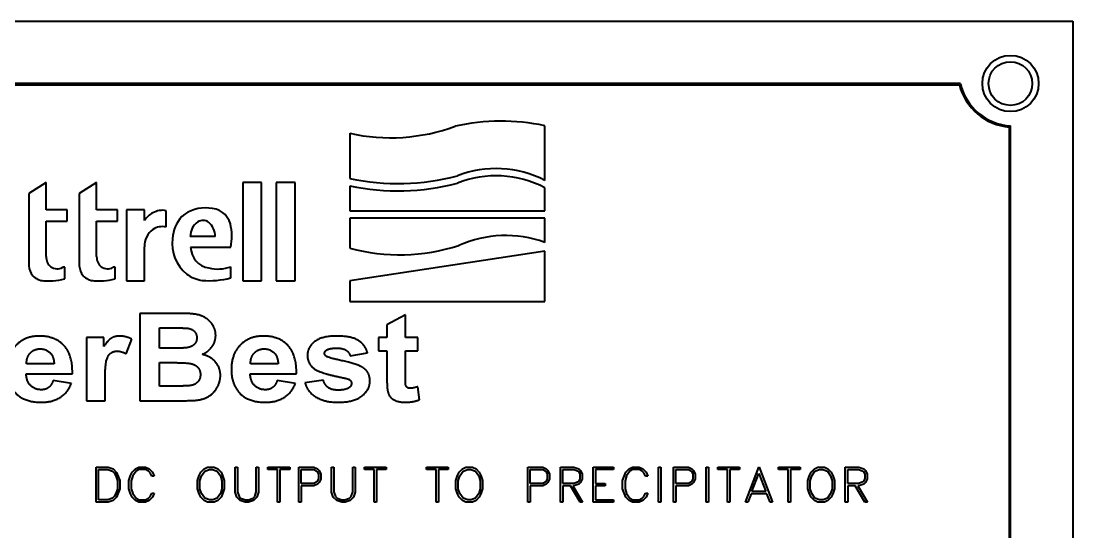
# Model space of a CAD drawing. Header units: millimetres. Extents: x 0 to 5945, y 0 to 4205.
# Drawn here: x 1839.7 to 1923.9, y 1379.5 to 1420.4 of the extents above; entities that cross this region are included whole.
import ezdxf

# ---------------------------------------------------------------- set-up
doc = ezdxf.new("R2010")
doc.units = ezdxf.units.MM
doc.header["$LTSCALE"] = 5
doc.layers.add('가시적인 것(ISO)', color=3, linetype='Continuous', lineweight=40)

msp = doc.modelspace()

# ---------------------------------------------------------------- linework, layer by layer
at = {"layer": '가시적인 것(ISO)'}
for p, q in [((1763.876, 1420.394), (1923.876, 1420.394)), ((1923.876, 1420.394), (1923.876, 1300.394)), ((1914.868, 1415.394), (1773.156, 1415.394)), ((1773.235, 1415.294), (1914.79, 1415.294)), ((1866.014, 1411.42), (1866.014, 1407.805)), ((1881.628, 1407.642), (1881.628, 1412.019)), ((1918.776, 1411.915), (1918.776, 1308.874)), ((1918.876, 1308.781), (1918.876, 1412.008)), ((1841.737, 1407.476), (1840.35, 1406.609)), ((1841.737, 1405.301), (1841.737, 1407.476)), ((1845.77, 1407.476), (1844.383, 1406.609)), ((1845.77, 1405.301), (1845.77, 1407.476)), ((1858.963, 1407.476), (1857.461, 1407.476)), ((1857.461, 1407.476), (1857.461, 1399.618)), ((1858.963, 1399.618), (1858.963, 1407.476)), ((1861.64, 1407.476), (1860.137, 1407.476)), ((1860.137, 1407.476), (1860.137, 1399.618)), ((1861.64, 1399.618), (1861.64, 1407.476)), ((1866.014, 1407.222), (1866.014, 1405.205)), ((1840.35, 1406.609), (1840.35, 1400.814)), ((1844.383, 1406.609), (1844.383, 1400.814)), ((1881.628, 1405.22), (1881.628, 1407.059)), ((1843.403, 1405.301), (1841.737, 1405.301)), ((1843.403, 1404.373), (1843.403, 1405.301)), ((1847.436, 1405.301), (1845.77, 1405.301)), ((1847.436, 1404.373), (1847.436, 1405.301)), ((1849.604, 1405.301), (1848.169, 1405.301)), ((1848.169, 1405.301), (1848.169, 1399.618)), ((1849.604, 1404.441), (1849.604, 1405.301)), ((1851.331, 1403.919), (1851.331, 1405.214)), ((1866.014, 1405.205), (1881.613, 1405.205)), ((1866.014, 1404.622), (1866.014, 1402.235)), ((1881.628, 1404.622), (1866.014, 1404.622)), ((1881.613, 1405.205), (1881.628, 1405.22)), ((1881.628, 1402.684), (1881.628, 1404.622)), ((1841.737, 1404.373), (1843.403, 1404.373)), ((1841.737, 1401.555), (1841.737, 1404.373)), ((1845.77, 1401.555), (1845.77, 1404.373)), ((1845.77, 1404.373), (1847.436, 1404.373)), ((1855.246, 1403.154), (1853.254, 1403.154)), ((1849.604, 1399.618), (1849.604, 1402.332)), ((1853.289, 1402.302), (1856.496, 1402.302)), ((1881.628, 1401.985), (1866.014, 1399.621)), ((1881.628, 1397.969), (1881.628, 1401.985)), ((1843.212, 1400.692), (1843.057, 1400.692)), ((1843.212, 1399.776), (1843.212, 1400.692)), ((1847.245, 1400.692), (1847.09, 1400.692)), ((1847.245, 1399.776), (1847.245, 1400.692)), ((1856.497, 1399.837), (1856.497, 1400.741)), ((1841.547, 1399.618), (1842.276, 1399.618)), ((1845.58, 1399.618), (1846.309, 1399.618)), ((1848.169, 1399.618), (1849.604, 1399.618)), ((1857.461, 1399.618), (1858.963, 1399.618)), ((1860.137, 1399.618), (1861.64, 1399.618)), ((1866.014, 1399.621), (1866.014, 1397.969)), ((1866.014, 1397.969), (1881.628, 1397.969)), ((1849.231, 1397.007), (1849.231, 1390.007)), ((1852.304, 1397.007), (1849.231, 1397.007)), ((1870.466, 1396.879), (1868.993, 1396.089)), ((1870.466, 1395.081), (1870.466, 1396.879)), ((1850.784, 1395.844), (1851.675, 1395.844)), ((1850.784, 1394.227), (1850.784, 1395.844)), ((1868.993, 1396.089), (1868.993, 1395.081)), ((1844.968, 1395.081), (1844.968, 1390.007)), ((1846.339, 1395.081), (1844.968, 1395.081)), ((1846.339, 1394.361), (1846.339, 1395.081)), ((1848.127, 1393.768), (1848.58, 1394.937)), ((1868.316, 1395.081), (1868.316, 1394.014)), ((1868.993, 1395.081), (1868.316, 1395.081)), ((1871.474, 1395.081), (1870.466, 1395.081)), ((1871.474, 1394.014), (1871.474, 1395.081)), ((1851.803, 1394.227), (1850.784, 1394.227)), ((1866.053, 1393.614), (1867.446, 1393.849)), ((1868.316, 1394.014), (1868.993, 1394.014)), ((1868.993, 1394.014), (1868.993, 1391.8)), ((1870.466, 1394.014), (1871.474, 1394.014)), ((1870.466, 1391.97), (1870.466, 1394.014)), ((1842.364, 1392.979), (1840.161, 1392.979)), ((1850.784, 1393.064), (1852.037, 1393.064)), ((1850.784, 1391.192), (1850.784, 1393.064)), ((1860.286, 1392.979), (1858.082, 1392.979)), ((1840.134, 1392.157), (1843.826, 1392.157)), ((1858.056, 1392.157), (1861.748, 1392.157)), ((1843.746, 1391.4), (1842.279, 1391.624)), ((1846.441, 1390.007), (1846.441, 1391.57)), ((1852.224, 1391.192), (1850.784, 1391.192)), ((1861.668, 1391.4), (1860.2, 1391.624)), ((1863.909, 1391.661), (1862.431, 1391.458)), ((1871.597, 1390.098), (1871.474, 1391.138)), ((1844.968, 1390.007), (1846.441, 1390.007)), ((1849.231, 1390.007), (1851.845, 1390.007)), ((1845.737, 1384.692), (1846.679, 1384.692)), ((1845.737, 1381.909), (1845.737, 1384.692)), ((1845.926, 1384.503), (1846.671, 1384.503)), ((1845.926, 1382.098), (1845.926, 1384.503)), ((1846.671, 1384.503), (1847.049, 1384.376)), ((1846.679, 1384.692), (1847.08, 1384.557)), ((1847.08, 1384.557), (1847.352, 1384.288)), ((1848.618, 1384.293), (1848.884, 1384.557)), ((1848.921, 1384.381), (1848.669, 1383.998)), ((1848.884, 1384.557), (1849.153, 1384.692)), ((1849.169, 1384.503), (1848.921, 1384.381)), ((1849.153, 1384.692), (1849.687, 1384.692)), ((1849.674, 1384.503), (1849.169, 1384.503)), ((1849.92, 1384.376), (1849.674, 1384.503)), ((1849.687, 1384.692), (1849.959, 1384.557)), ((1849.959, 1384.557), (1850.225, 1384.291)), ((1854.108, 1384.293), (1854.377, 1384.557)), ((1854.377, 1384.557), (1854.646, 1384.692)), ((1854.413, 1384.376), (1854.789, 1384.503)), ((1854.646, 1384.692), (1855.179, 1384.692)), ((1854.789, 1384.503), (1855.04, 1384.503)), ((1855.04, 1384.503), (1855.415, 1384.376)), ((1855.179, 1384.692), (1855.451, 1384.557)), ((1855.451, 1384.557), (1855.718, 1384.293)), ((1856.852, 1384.692), (1857.041, 1384.692)), ((1856.852, 1382.712), (1856.852, 1384.692)), ((1857.041, 1384.692), (1857.041, 1382.722)), ((1858.539, 1384.692), (1858.728, 1384.692)), ((1858.539, 1382.722), (1858.539, 1384.692)), ((1858.728, 1384.692), (1858.728, 1382.712)), ((1859.471, 1384.692), (1861.213, 1384.692)), ((1859.471, 1384.503), (1859.471, 1384.692)), ((1860.248, 1384.503), (1859.471, 1384.503)), ((1860.248, 1381.909), (1860.248, 1384.503)), ((1861.213, 1384.503), (1860.437, 1384.503)), ((1860.437, 1384.503), (1860.437, 1381.909)), ((1861.213, 1384.692), (1861.213, 1384.503)), ((1861.954, 1384.692), (1863.157, 1384.692)), ((1861.954, 1381.909), (1861.954, 1384.692)), ((1862.142, 1384.503), (1863.142, 1384.503)), ((1862.142, 1383.395), (1862.142, 1384.503)), ((1863.142, 1384.503), (1863.388, 1384.381)), ((1863.157, 1384.692), (1863.429, 1384.557)), ((1863.388, 1384.381), (1863.509, 1384.135)), ((1863.429, 1384.557), (1863.566, 1384.423)), ((1863.566, 1384.423), (1863.698, 1384.151)), ((1864.568, 1384.692), (1864.757, 1384.692)), ((1864.568, 1382.712), (1864.568, 1384.692)), ((1864.757, 1384.692), (1864.757, 1382.722)), ((1866.256, 1384.692), (1866.445, 1384.692)), ((1866.256, 1382.722), (1866.256, 1384.692)), ((1866.445, 1384.692), (1866.445, 1382.712)), ((1867.187, 1384.692), (1868.929, 1384.692)), ((1867.187, 1384.503), (1867.187, 1384.692)), ((1867.964, 1384.503), (1867.187, 1384.503)), ((1867.964, 1381.909), (1867.964, 1384.503)), ((1868.929, 1384.503), (1868.153, 1384.503)), ((1868.153, 1384.503), (1868.153, 1381.909)), ((1868.929, 1384.692), (1868.929, 1384.503)), ((1872.16, 1384.692), (1873.902, 1384.692)), ((1872.16, 1384.503), (1872.16, 1384.692)), ((1872.936, 1384.503), (1872.16, 1384.503)), ((1872.936, 1381.909), (1872.936, 1384.503)), ((1873.902, 1384.503), (1873.125, 1384.503)), ((1873.125, 1384.503), (1873.125, 1381.909)), ((1873.902, 1384.692), (1873.902, 1384.503)), ((1874.774, 1384.293), (1875.043, 1384.557)), ((1875.043, 1384.557), (1875.313, 1384.692)), ((1875.08, 1384.376), (1875.455, 1384.503)), ((1875.313, 1384.692), (1875.846, 1384.692)), ((1875.455, 1384.503), (1875.706, 1384.503)), ((1875.706, 1384.503), (1876.081, 1384.376)), ((1875.846, 1384.692), (1876.118, 1384.557)), ((1876.118, 1384.557), (1876.384, 1384.293)), ((1880.264, 1384.692), (1881.468, 1384.692)), ((1880.264, 1381.909), (1880.264, 1384.692)), ((1880.453, 1384.503), (1881.453, 1384.503)), ((1880.453, 1383.395), (1880.453, 1384.503)), ((1881.453, 1384.503), (1881.698, 1384.381)), ((1881.468, 1384.692), (1881.74, 1384.557)), ((1881.698, 1384.381), (1881.82, 1384.135)), ((1881.74, 1384.557), (1881.877, 1384.423)), ((1881.877, 1384.423), (1882.009, 1384.151)), ((1882.879, 1384.692), (1883.95, 1384.692)), ((1882.879, 1381.909), (1882.879, 1384.692)), ((1883.068, 1384.503), (1883.94, 1384.503)), ((1883.068, 1383.395), (1883.068, 1384.503)), ((1883.94, 1384.503), (1884.313, 1384.376)), ((1883.95, 1384.692), (1884.349, 1384.557)), ((1884.349, 1384.557), (1884.491, 1384.423)), ((1884.491, 1384.423), (1884.623, 1384.151)), ((1885.493, 1384.692), (1887.108, 1384.692)), ((1885.493, 1381.909), (1885.493, 1384.692)), ((1885.682, 1384.503), (1885.682, 1383.395)), ((1887.108, 1384.503), (1885.682, 1384.503)), ((1887.108, 1384.692), (1887.108, 1384.503)), ((1888.115, 1384.293), (1888.382, 1384.557)), ((1888.418, 1384.381), (1888.167, 1383.998)), ((1888.382, 1384.557), (1888.651, 1384.692)), ((1888.667, 1384.503), (1888.418, 1384.381)), ((1888.651, 1384.692), (1889.184, 1384.692)), ((1889.171, 1384.503), (1888.667, 1384.503)), ((1889.417, 1384.376), (1889.171, 1384.503)), ((1889.184, 1384.692), (1889.456, 1384.557)), ((1889.456, 1384.557), (1889.723, 1384.291)), ((1890.727, 1384.692), (1890.916, 1384.692)), ((1890.727, 1381.909), (1890.727, 1384.692)), ((1890.916, 1384.692), (1890.916, 1381.909)), ((1891.918, 1384.692), (1893.121, 1384.692)), ((1891.918, 1381.909), (1891.918, 1384.692)), ((1892.107, 1384.503), (1893.106, 1384.503)), ((1892.107, 1383.395), (1892.107, 1384.503)), ((1893.106, 1384.503), (1893.352, 1384.381)), ((1893.121, 1384.692), (1893.393, 1384.557)), ((1893.352, 1384.381), (1893.473, 1384.135)), ((1893.393, 1384.557), (1893.53, 1384.423)), ((1893.53, 1384.423), (1893.662, 1384.151)), ((1894.532, 1384.692), (1894.721, 1384.692)), ((1894.532, 1381.909), (1894.532, 1384.692)), ((1894.721, 1384.692), (1894.721, 1381.909)), ((1895.467, 1384.692), (1897.209, 1384.692)), ((1895.467, 1384.503), (1895.467, 1384.692)), ((1896.243, 1384.503), (1895.467, 1384.503)), ((1896.243, 1381.909), (1896.243, 1384.503)), ((1897.209, 1384.503), (1896.432, 1384.503)), ((1896.432, 1384.503), (1896.432, 1381.909)), ((1897.209, 1384.692), (1897.209, 1384.503)), ((1897.675, 1381.909), (1898.738, 1384.692)), ((1898.738, 1384.692), (1898.777, 1384.692)), ((1898.777, 1384.692), (1899.839, 1381.909)), ((1900.307, 1384.692), (1902.049, 1384.692)), ((1900.307, 1384.503), (1900.307, 1384.692)), ((1901.084, 1384.503), (1900.307, 1384.503)), ((1901.084, 1381.909), (1901.084, 1384.503)), ((1902.049, 1384.503), (1901.273, 1384.503)), ((1901.273, 1384.503), (1901.273, 1381.909)), ((1902.049, 1384.692), (1902.049, 1384.503)), ((1902.921, 1384.293), (1903.191, 1384.557)), ((1903.191, 1384.557), (1903.46, 1384.692)), ((1903.227, 1384.376), (1903.602, 1384.503)), ((1903.46, 1384.692), (1903.993, 1384.692)), ((1903.602, 1384.503), (1903.853, 1384.503)), ((1903.853, 1384.503), (1904.229, 1384.376)), ((1903.993, 1384.692), (1904.265, 1384.557)), ((1904.265, 1384.557), (1904.531, 1384.293)), ((1905.665, 1384.692), (1906.737, 1384.692)), ((1905.665, 1381.909), (1905.665, 1384.692)), ((1905.854, 1384.503), (1906.727, 1384.503)), ((1905.854, 1383.395), (1905.854, 1384.503)), ((1906.727, 1384.503), (1907.099, 1384.376)), ((1906.737, 1384.692), (1907.135, 1384.557)), ((1907.135, 1384.557), (1907.278, 1384.423)), ((1907.278, 1384.423), (1907.41, 1384.151)), ((1847.049, 1384.376), (1847.168, 1384.254)), ((1847.168, 1384.254), (1847.298, 1384.003)), ((1847.298, 1384.003), (1847.424, 1383.62)), ((1847.352, 1384.288), (1847.613, 1383.631)), ((1847.424, 1383.62), (1847.424, 1382.981)), ((1847.613, 1383.631), (1847.613, 1382.97)), ((1848.354, 1383.628), (1848.488, 1384.024)), ((1848.354, 1382.973), (1848.354, 1383.628)), ((1848.488, 1384.024), (1848.618, 1384.293)), ((1848.669, 1383.998), (1848.543, 1383.62)), ((1848.543, 1383.62), (1848.543, 1382.981)), ((1850.044, 1384.254), (1849.92, 1384.376)), ((1850.181, 1383.983), (1850.044, 1384.254)), ((1850.378, 1383.983), (1850.181, 1383.983)), ((1850.225, 1384.291), (1850.378, 1383.983)), ((1853.846, 1383.628), (1853.981, 1384.024)), ((1853.846, 1382.973), (1853.846, 1383.628)), ((1853.981, 1384.024), (1854.108, 1384.293)), ((1854.035, 1383.62), (1854.162, 1383.998)), ((1854.035, 1382.981), (1854.035, 1383.62)), ((1854.162, 1383.998), (1854.413, 1384.376)), ((1855.415, 1384.376), (1855.669, 1383.998)), ((1855.669, 1383.998), (1855.793, 1383.62)), ((1855.718, 1384.293), (1855.847, 1384.024)), ((1855.793, 1383.62), (1855.793, 1382.981)), ((1855.847, 1384.024), (1855.982, 1383.628)), ((1855.982, 1383.628), (1855.982, 1382.973)), ((1863.509, 1383.763), (1863.388, 1383.517)), ((1863.509, 1384.135), (1863.509, 1383.763)), ((1863.698, 1383.747), (1863.566, 1383.475)), ((1863.698, 1384.151), (1863.698, 1383.747)), ((1874.513, 1383.628), (1874.647, 1384.024)), ((1874.513, 1382.973), (1874.513, 1383.628)), ((1874.647, 1384.024), (1874.774, 1384.293)), ((1874.702, 1383.62), (1874.829, 1383.998)), ((1874.702, 1382.981), (1874.702, 1383.62)), ((1874.829, 1383.998), (1875.08, 1384.376)), ((1876.081, 1384.376), (1876.335, 1383.998)), ((1876.335, 1383.998), (1876.459, 1383.62)), ((1876.384, 1384.293), (1876.514, 1384.024)), ((1876.459, 1383.62), (1876.459, 1382.981)), ((1876.514, 1384.024), (1876.648, 1383.628)), ((1876.648, 1383.628), (1876.648, 1382.973)), ((1881.82, 1383.763), (1881.698, 1383.517)), ((1881.82, 1384.135), (1881.82, 1383.763)), ((1882.009, 1383.747), (1881.877, 1383.475)), ((1882.009, 1384.151), (1882.009, 1383.747)), ((1884.313, 1384.376), (1884.434, 1384.135)), ((1884.434, 1383.763), (1884.313, 1383.522)), ((1884.434, 1384.135), (1884.434, 1383.763)), ((1884.623, 1383.747), (1884.491, 1383.475)), ((1884.623, 1384.151), (1884.623, 1383.747)), ((1887.851, 1383.628), (1887.986, 1384.024)), ((1887.851, 1382.973), (1887.851, 1383.628)), ((1887.986, 1384.024), (1888.115, 1384.293)), ((1888.167, 1383.998), (1888.04, 1383.62)), ((1888.04, 1383.62), (1888.04, 1382.981)), ((1889.542, 1384.254), (1889.417, 1384.376)), ((1889.679, 1383.983), (1889.542, 1384.254)), ((1889.875, 1383.983), (1889.679, 1383.983)), ((1889.723, 1384.291), (1889.875, 1383.983)), ((1893.473, 1383.763), (1893.352, 1383.517)), ((1893.473, 1384.135), (1893.473, 1383.763)), ((1893.662, 1383.747), (1893.53, 1383.475)), ((1893.662, 1384.151), (1893.662, 1383.747)), ((1898.195, 1382.745), (1898.757, 1384.19)), ((1898.757, 1384.19), (1899.318, 1382.745)), ((1902.66, 1383.628), (1902.795, 1384.024)), ((1902.66, 1382.973), (1902.66, 1383.628)), ((1902.795, 1384.024), (1902.921, 1384.293)), ((1902.849, 1383.62), (1902.976, 1383.998)), ((1902.849, 1382.981), (1902.849, 1383.62)), ((1902.976, 1383.998), (1903.227, 1384.376)), ((1904.229, 1384.376), (1904.482, 1383.998)), ((1904.482, 1383.998), (1904.607, 1383.62)), ((1904.531, 1384.293), (1904.661, 1384.024)), ((1904.607, 1383.62), (1904.607, 1382.981)), ((1904.661, 1384.024), (1904.795, 1383.628)), ((1904.795, 1383.628), (1904.795, 1382.973)), ((1907.099, 1384.376), (1907.221, 1384.135)), ((1907.221, 1383.763), (1907.099, 1383.522)), ((1907.221, 1384.135), (1907.221, 1383.763)), ((1907.41, 1383.747), (1907.278, 1383.475)), ((1907.41, 1384.151), (1907.41, 1383.747)), ((1847.424, 1382.981), (1847.298, 1382.598)), ((1847.613, 1382.97), (1847.352, 1382.313)), ((1848.488, 1382.577), (1848.354, 1382.973)), ((1848.543, 1382.981), (1848.669, 1382.603)), ((1853.981, 1382.577), (1853.846, 1382.973)), ((1854.162, 1382.603), (1854.035, 1382.981)), ((1855.793, 1382.981), (1855.669, 1382.603)), ((1855.982, 1382.973), (1855.847, 1382.577)), ((1856.984, 1382.313), (1856.852, 1382.712)), ((1857.041, 1382.722), (1857.167, 1382.344)), ((1858.412, 1382.344), (1858.539, 1382.722)), ((1858.728, 1382.712), (1858.594, 1382.313)), ((1863.142, 1383.395), (1862.142, 1383.395)), ((1862.142, 1383.206), (1862.142, 1381.909)), ((1863.157, 1383.206), (1862.142, 1383.206)), ((1863.388, 1383.517), (1863.142, 1383.395)), ((1863.429, 1383.341), (1863.157, 1383.206)), ((1863.566, 1383.475), (1863.429, 1383.341)), ((1864.7, 1382.313), (1864.568, 1382.712)), ((1864.757, 1382.722), (1864.884, 1382.344)), ((1866.129, 1382.344), (1866.256, 1382.722)), ((1866.445, 1382.712), (1866.31, 1382.313)), ((1874.647, 1382.577), (1874.513, 1382.973)), ((1874.829, 1382.603), (1874.702, 1382.981)), ((1876.459, 1382.981), (1876.335, 1382.603)), ((1876.648, 1382.973), (1876.514, 1382.577)), ((1881.453, 1383.395), (1880.453, 1383.395)), ((1880.453, 1383.206), (1880.453, 1381.909)), ((1881.468, 1383.206), (1880.453, 1383.206)), ((1881.698, 1383.517), (1881.453, 1383.395)), ((1881.74, 1383.341), (1881.468, 1383.206)), ((1881.877, 1383.475), (1881.74, 1383.341)), ((1883.94, 1383.395), (1883.068, 1383.395)), ((1883.068, 1383.206), (1883.068, 1381.909)), ((1883.668, 1383.206), (1883.068, 1383.206)), ((1884.447, 1381.909), (1883.668, 1383.206)), ((1883.87, 1383.206), (1884.647, 1381.909)), ((1883.95, 1383.206), (1883.87, 1383.206)), ((1884.313, 1383.522), (1883.94, 1383.395)), ((1884.349, 1383.341), (1883.95, 1383.206)), ((1884.491, 1383.475), (1884.349, 1383.341)), ((1885.682, 1383.395), (1886.459, 1383.395)), ((1885.682, 1383.206), (1885.682, 1382.098)), ((1886.459, 1383.206), (1885.682, 1383.206)), ((1886.459, 1383.395), (1886.459, 1383.206)), ((1887.986, 1382.577), (1887.851, 1382.973)), ((1888.04, 1382.981), (1888.167, 1382.603)), ((1893.106, 1383.395), (1892.107, 1383.395)), ((1892.107, 1383.206), (1892.107, 1381.909)), ((1893.121, 1383.206), (1892.107, 1383.206)), ((1893.352, 1383.517), (1893.106, 1383.395)), ((1893.393, 1383.341), (1893.121, 1383.206)), ((1893.53, 1383.475), (1893.393, 1383.341)), ((1899.318, 1382.745), (1898.195, 1382.745)), ((1902.795, 1382.577), (1902.66, 1382.973)), ((1902.976, 1382.603), (1902.849, 1382.981)), ((1904.607, 1382.981), (1904.482, 1382.603)), ((1904.795, 1382.973), (1904.661, 1382.577)), ((1906.727, 1383.395), (1905.854, 1383.395)), ((1905.854, 1383.206), (1905.854, 1381.909)), ((1906.455, 1383.206), (1905.854, 1383.206)), ((1907.234, 1381.909), (1906.455, 1383.206)), ((1906.657, 1383.206), (1907.433, 1381.909)), ((1906.737, 1383.206), (1906.657, 1383.206)), ((1907.099, 1383.522), (1906.727, 1383.395)), ((1907.135, 1383.341), (1906.737, 1383.206)), ((1907.278, 1383.475), (1907.135, 1383.341)), ((1846.679, 1381.909), (1845.737, 1381.909)), ((1846.671, 1382.098), (1845.926, 1382.098)), ((1847.049, 1382.225), (1846.671, 1382.098)), ((1847.08, 1382.044), (1846.679, 1381.909)), ((1847.168, 1382.347), (1847.049, 1382.225)), ((1847.352, 1382.313), (1847.08, 1382.044)), ((1847.298, 1382.598), (1847.168, 1382.347)), ((1848.618, 1382.308), (1848.488, 1382.577)), ((1848.884, 1382.044), (1848.618, 1382.308)), ((1848.669, 1382.603), (1848.921, 1382.222)), ((1849.153, 1381.909), (1848.884, 1382.044)), ((1848.921, 1382.222), (1849.169, 1382.098)), ((1849.687, 1381.909), (1849.153, 1381.909)), ((1849.169, 1382.098), (1849.674, 1382.098)), ((1849.674, 1382.098), (1849.92, 1382.225)), ((1849.959, 1382.044), (1849.687, 1381.909)), ((1849.92, 1382.225), (1850.044, 1382.347)), ((1850.225, 1382.31), (1849.959, 1382.044)), ((1850.044, 1382.347), (1850.181, 1382.618)), ((1850.181, 1382.618), (1850.378, 1382.618)), ((1850.378, 1382.618), (1850.225, 1382.31)), ((1854.108, 1382.308), (1853.981, 1382.577)), ((1854.377, 1382.044), (1854.108, 1382.308)), ((1854.413, 1382.225), (1854.162, 1382.603)), ((1854.646, 1381.909), (1854.377, 1382.044)), ((1854.789, 1382.098), (1854.413, 1382.225)), ((1855.179, 1381.909), (1854.646, 1381.909)), ((1855.071, 1382.098), (1854.789, 1382.098)), ((1855.415, 1382.225), (1855.071, 1382.098)), ((1855.451, 1382.044), (1855.179, 1381.909)), ((1855.669, 1382.603), (1855.415, 1382.225)), ((1855.718, 1382.308), (1855.451, 1382.044)), ((1855.847, 1382.577), (1855.718, 1382.308)), ((1857.255, 1382.044), (1856.984, 1382.313)), ((1857.167, 1382.344), (1857.284, 1382.225)), ((1857.657, 1381.909), (1857.255, 1382.044)), ((1857.284, 1382.225), (1857.664, 1382.098)), ((1857.923, 1381.909), (1857.657, 1381.909)), ((1857.664, 1382.098), (1857.916, 1382.098)), ((1857.916, 1382.098), (1858.293, 1382.225)), ((1858.324, 1382.044), (1857.923, 1381.909)), ((1858.293, 1382.225), (1858.412, 1382.344)), ((1858.594, 1382.313), (1858.324, 1382.044)), ((1860.437, 1381.909), (1860.248, 1381.909)), ((1862.142, 1381.909), (1861.954, 1381.909)), ((1864.972, 1382.044), (1864.7, 1382.313)), ((1864.884, 1382.344), (1865, 1382.225)), ((1865.373, 1381.909), (1864.972, 1382.044)), ((1865, 1382.225), (1865.381, 1382.098)), ((1865.64, 1381.909), (1865.373, 1381.909)), ((1865.381, 1382.098), (1865.632, 1382.098)), ((1865.632, 1382.098), (1866.01, 1382.225)), ((1866.041, 1382.044), (1865.64, 1381.909)), ((1866.01, 1382.225), (1866.129, 1382.344)), ((1866.31, 1382.313), (1866.041, 1382.044)), ((1868.153, 1381.909), (1867.964, 1381.909)), ((1873.125, 1381.909), (1872.936, 1381.909)), ((1874.774, 1382.308), (1874.647, 1382.577)), ((1875.043, 1382.044), (1874.774, 1382.308)), ((1875.08, 1382.225), (1874.829, 1382.603)), ((1875.313, 1381.909), (1875.043, 1382.044)), ((1875.455, 1382.098), (1875.08, 1382.225)), ((1875.846, 1381.909), (1875.313, 1381.909)), ((1875.737, 1382.098), (1875.455, 1382.098)), ((1876.081, 1382.225), (1875.737, 1382.098)), ((1876.118, 1382.044), (1875.846, 1381.909)), ((1876.335, 1382.603), (1876.081, 1382.225)), ((1876.384, 1382.308), (1876.118, 1382.044)), ((1876.514, 1382.577), (1876.384, 1382.308)), ((1880.453, 1381.909), (1880.264, 1381.909)), ((1883.068, 1381.909), (1882.879, 1381.909)), ((1884.647, 1381.909), (1884.447, 1381.909)), ((1887.108, 1381.909), (1885.493, 1381.909)), ((1885.682, 1382.098), (1887.108, 1382.098)), ((1887.108, 1382.098), (1887.108, 1381.909)), ((1888.115, 1382.308), (1887.986, 1382.577)), ((1888.382, 1382.044), (1888.115, 1382.308)), ((1888.167, 1382.603), (1888.418, 1382.222)), ((1888.651, 1381.909), (1888.382, 1382.044)), ((1888.418, 1382.222), (1888.667, 1382.098)), ((1889.184, 1381.909), (1888.651, 1381.909)), ((1888.667, 1382.098), (1889.171, 1382.098)), ((1889.171, 1382.098), (1889.417, 1382.225)), ((1889.456, 1382.044), (1889.184, 1381.909)), ((1889.417, 1382.225), (1889.542, 1382.347)), ((1889.723, 1382.31), (1889.456, 1382.044)), ((1889.542, 1382.347), (1889.679, 1382.618)), ((1889.679, 1382.618), (1889.875, 1382.618)), ((1889.875, 1382.618), (1889.723, 1382.31)), ((1890.916, 1381.909), (1890.727, 1381.909)), ((1892.107, 1381.909), (1891.918, 1381.909)), ((1894.721, 1381.909), (1894.532, 1381.909)), ((1896.432, 1381.909), (1896.243, 1381.909)), ((1897.869, 1381.909), (1897.675, 1381.909)), ((1898.125, 1382.556), (1897.869, 1381.909)), ((1899.391, 1382.556), (1898.125, 1382.556)), ((1899.647, 1381.909), (1899.391, 1382.556)), ((1899.839, 1381.909), (1899.647, 1381.909)), ((1901.273, 1381.909), (1901.084, 1381.909)), ((1902.921, 1382.308), (1902.795, 1382.577)), ((1903.191, 1382.044), (1902.921, 1382.308)), ((1903.227, 1382.225), (1902.976, 1382.603)), ((1903.46, 1381.909), (1903.191, 1382.044)), ((1903.602, 1382.098), (1903.227, 1382.225)), ((1903.993, 1381.909), (1903.46, 1381.909)), ((1903.884, 1382.098), (1903.602, 1382.098)), ((1904.229, 1382.225), (1903.884, 1382.098)), ((1904.265, 1382.044), (1903.993, 1381.909)), ((1904.482, 1382.603), (1904.229, 1382.225)), ((1904.531, 1382.308), (1904.265, 1382.044)), ((1904.661, 1382.577), (1904.531, 1382.308)), ((1905.854, 1381.909), (1905.665, 1381.909)), ((1907.433, 1381.909), (1907.234, 1381.909))]:
    msp.add_line(p, q, dxfattribs=at)
for radius in [2.25, 1.75]:
    msp.add_circle((1918.876, 1415.394), radius, dxfattribs=at)
for centre, radius, start, end in [((1919.148, 1416.394), 4.495, 194.16493, 265.25914), ((1919.148, 1416.394), 4.395, 193.15164, 266.45819), ((1878.126, 1395.293), 17.089, 78.17572, 102.40652), ((1869.285, 1425.915), 14.86, 257.28046, 290.35432), ((1869.9, 1425.698), 18.31, 257.74416, 284.98003), ((1877.723, 1400.098), 8.494, 62.63409, 111.33375), ((1877.723, 1399.515), 8.494, 62.63409, 111.33375), ((1869.9, 1425.115), 18.31, 257.74416, 284.98003), ((1854.413, 1402.629), 2.81, 83.11332, 130.6602), ((1854.809, 1403.694), 1.727, 15.90031, 91.93794), ((1850.876, 1403.711), 1.467, 114.49942, 150.14949), ((1851.006, 1403.822), 1.43, 76.85336, 121.09364), ((1854.881, 1402.731), 3.067, 138.56267, 175.24796), ((1851.042, 1402.506), 1.442, 78.4388, 122.48735), ((1854.716, 1403.155), 1.462, 126.1566, 180.06837), ((1854.257, 1403.627), 0.815, 54.7311, 119.70216), ((1853.817, 1403.191), 1.43, 358.49196, 50.42968), ((1852.104, 1403.171), 4.478, 348.81217, 12.85224), ((1851.197, 1402.425), 1.597, 125.62057, 183.34245), ((1854.97, 1402.612), 3.167, 173.22556, 230.87457), ((1878.487, 1394.036), 9.201, 70.03835, 114.0913), ((1855.016, 1402.341), 1.727, 181.29719, 260.60671), ((1870.039, 1416.849), 15.158, 254.60149, 288.03275), ((1842.753, 1401.507), 1.017, 177.28106, 229.87279), ((1846.786, 1401.507), 1.017, 177.28106, 229.87279), ((1841.746, 1400.889), 1.398, 183.10579, 218.52607), ((1842.607, 1401.475), 0.903, 235.6934, 299.86944), ((1845.779, 1400.889), 1.398, 183.10579, 218.52607), ((1846.64, 1401.475), 0.903, 235.6934, 299.86944), ((1855.439, 1403.666), 3.11, 256.89949, 289.89415), ((1841.578, 1400.884), 1.267, 223.08005, 268.60336), ((1842.218, 1402.803), 3.186, 271.04566, 288.17364), ((1845.611, 1400.884), 1.267, 223.08005, 268.60336), ((1846.251, 1402.803), 3.186, 271.04566, 288.17364), ((1854.581, 1402.284), 2.669, 232.90264, 262.10531), ((1854.734, 1406.947), 7.325, 265.93404, 283.92445)]:
    msp.add_arc(centre, radius, start, end, dxfattribs=at)
for points in [[(1855.292, 1395.246), (1855.292, 1395.7), (1854.822, 1396.431), (1854.113, 1396.868), (1853.216, 1397.007), (1852.304, 1397.007)], [(1851.675, 1395.844), (1852.768, 1395.844), (1853.003, 1395.823)], [(1853.003, 1395.823), (1853.387, 1395.775), (1853.782, 1395.374), (1853.782, 1395.049)], [(1841.18, 1395.193), (1840.07, 1395.193), (1838.624, 1393.768), (1838.624, 1392.504)], [(1843.826, 1392.157), (1843.858, 1393.699), (1842.423, 1395.193), (1841.18, 1395.193)], [(1847.609, 1395.193), (1847.252, 1395.193), (1846.691, 1394.873), (1846.339, 1394.361)], [(1848.58, 1394.937), (1848.111, 1395.193), (1847.609, 1395.193)], [(1853.782, 1395.049), (1853.782, 1394.708), (1853.329, 1394.297), (1852.928, 1394.249)], [(1854.214, 1393.731), (1854.71, 1393.939), (1855.292, 1394.756), (1855.292, 1395.246)], [(1859.101, 1395.193), (1857.992, 1395.193), (1856.546, 1393.768), (1856.546, 1392.504)], [(1861.748, 1392.157), (1861.78, 1393.699), (1860.345, 1395.193), (1859.101, 1395.193)], [(1864.981, 1395.193), (1863.775, 1395.193), (1862.633, 1394.297), (1862.633, 1393.635)], [(1867.446, 1393.849), (1867.238, 1394.515), (1866.123, 1395.193), (1864.981, 1395.193)], [(1840.161, 1392.979), (1840.155, 1393.528), (1840.47, 1393.849)], [(1840.47, 1393.849), (1840.785, 1394.169), (1841.265, 1394.169)], [(1841.265, 1394.169), (1841.719, 1394.169), (1842.348, 1393.56), (1842.364, 1392.979)], [(1846.441, 1391.57), (1846.441, 1392.867), (1846.686, 1393.678), (1847.118, 1393.987), (1847.428, 1393.987)], [(1847.428, 1393.987), (1847.753, 1393.987), (1848.127, 1393.768)], [(1852.928, 1394.249), (1852.71, 1394.227), (1851.803, 1394.227)], [(1855.671, 1392.04), (1855.671, 1392.648), (1854.918, 1393.544), (1854.214, 1393.731)], [(1858.082, 1392.979), (1858.077, 1393.528), (1858.392, 1393.849)], [(1858.392, 1393.849), (1858.707, 1394.169), (1859.187, 1394.169)], [(1859.187, 1394.169), (1859.64, 1394.169), (1860.27, 1393.56), (1860.286, 1392.979)], [(1864.005, 1393.806), (1864.005, 1393.977), (1864.17, 1394.078)], [(1864.154, 1393.566), (1864.005, 1393.667), (1864.005, 1393.806)], [(1864.17, 1394.078), (1864.426, 1394.227), (1865.008, 1394.227)], [(1865.008, 1394.227), (1865.466, 1394.227), (1865.963, 1393.913), (1866.053, 1393.614)], [(1852.037, 1393.064), (1853.099, 1393.064), (1853.734, 1392.861), (1854.07, 1392.424), (1854.07, 1392.109)], [(1862.633, 1393.635), (1862.633, 1392.909), (1863.295, 1392.499)], [(1867.174, 1392.589), (1866.704, 1392.947), (1864.351, 1393.432), (1864.154, 1393.566)], [(1841.34, 1390.898), (1840.833, 1390.898), (1840.15, 1391.56), (1840.134, 1392.157)], [(1854.07, 1392.109), (1854.07, 1391.736), (1853.633, 1391.293), (1853.286, 1391.234)], [(1853.718, 1390.055), (1854.337, 1390.119), (1855.185, 1390.658), (1855.671, 1391.56), (1855.671, 1392.04)], [(1856.546, 1392.504), (1856.546, 1391.453), (1857.095, 1390.759)], [(1859.261, 1390.898), (1858.755, 1390.898), (1858.072, 1391.56), (1858.056, 1392.157)], [(1863.295, 1392.499), (1863.77, 1392.2), (1865.557, 1391.842)], [(1867.633, 1391.592), (1867.633, 1392.232), (1867.174, 1392.589)], [(1870.877, 1391.01), (1870.727, 1391.01), (1870.524, 1391.143), (1870.466, 1391.352), (1870.466, 1391.97)], [(1841.324, 1389.895), (1842.242, 1389.895), (1843.463, 1390.663), (1843.746, 1391.4)], [(1842.279, 1391.624), (1842.156, 1391.24), (1841.687, 1390.898), (1841.34, 1390.898)], [(1853.286, 1391.234), (1853.062, 1391.192), (1852.224, 1391.192)], [(1859.245, 1389.895), (1860.163, 1389.895), (1861.385, 1390.663), (1861.668, 1391.4)], [(1860.2, 1391.624), (1860.078, 1391.24), (1859.608, 1390.898), (1859.261, 1390.898)], [(1862.431, 1391.458), (1862.633, 1390.738), (1863.962, 1389.895), (1865.098, 1389.895)], [(1865.098, 1390.866), (1864.581, 1390.866), (1864.005, 1391.272), (1863.909, 1391.661)], [(1865.098, 1389.895), (1866.352, 1389.895), (1867.633, 1390.898), (1867.633, 1391.592)], [(1865.557, 1391.842), (1865.941, 1391.762), (1866.048, 1391.666)], [(1866.155, 1391.416), (1866.155, 1391.192), (1865.963, 1391.058)], [(1866.048, 1391.666), (1866.155, 1391.565), (1866.155, 1391.416)], [(1868.993, 1391.8), (1868.993, 1391.09), (1869.041, 1390.855)], [(1871.474, 1391.138), (1871.079, 1391.01), (1870.877, 1391.01)], [(1839.174, 1390.759), (1839.873, 1389.895), (1841.324, 1389.895)], [(1857.095, 1390.759), (1857.794, 1389.895), (1859.245, 1389.895)], [(1865.963, 1391.058), (1865.675, 1390.866), (1865.098, 1390.866)], [(1869.041, 1390.855), (1869.1, 1390.525), (1869.399, 1390.14), (1870.034, 1389.895), (1870.434, 1389.895)], [(1851.845, 1390.007), (1853.334, 1390.018), (1853.718, 1390.055)], [(1870.434, 1389.895), (1871.085, 1389.895), (1871.597, 1390.098)]]:
    msp.add_open_spline(points, degree=2, dxfattribs=at)

doc.saveas('drawing.dxf')
